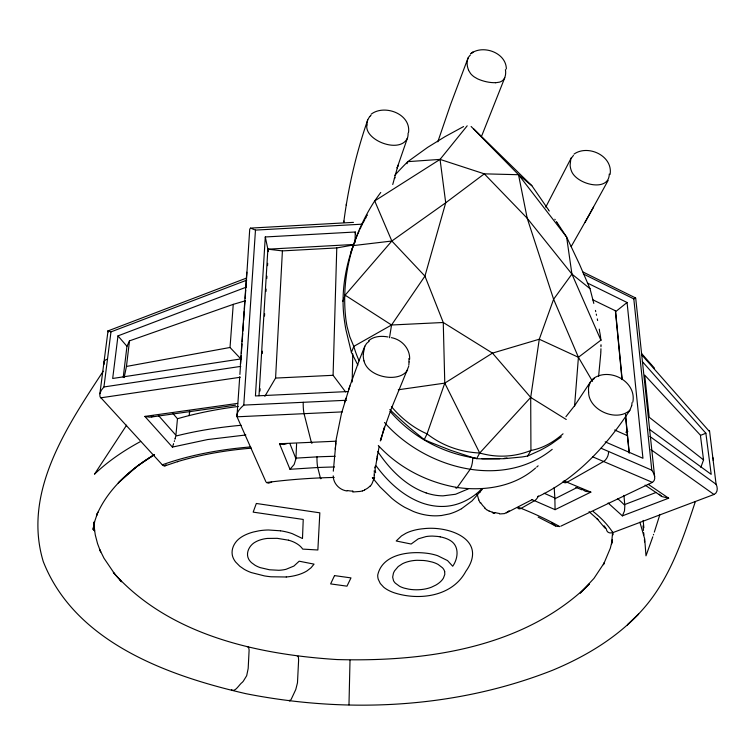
<?xml version="1.0" encoding="UTF-8"?>
<svg xmlns="http://www.w3.org/2000/svg" width="755" height="755" viewBox="0 0 755 755"><rect width="100%" height="100%" fill="white"/><g stroke="black" fill="none" stroke-linecap="round" stroke-linejoin="round"><path stroke-width="1.13" d="M612.626 532.199L611.541 544.1L612.428 539.636L610.342 548.177L603.396 564.721L604.472 562.551L593.987 578.358L580.284 593.119L589.372 584.002C523.791 648.3 425.178 661.993 337.089 659.559C256.917 654.443 168.827 635.059 113.335 572.479L121.48 581.794L120.007 580.151M348.98 704.868L350.009 660.276M600.989 345.299L600.989 344.733M374.244 473.338L374.197 475.112M600.98 345.875L600.971 346.734M554.878 498.895L555.085 509.672L590.854 492.118L563.825 480.907M352.179 381.983L352.755 353.859M355.048 242.544L355.265 232.002L265.288 236.966L255.426 395.941L348.451 391.524M600.942 348.734L600.923 349.641M295.941 458.719L296.583 443.997M600.904 350.311L600.886 350.981M345.592 391.93L333.087 375.301L336.777 247.933L353.67 244.913M600.867 351.651L600.848 352.321M600.82 352.991L598.611 376.311M408.568 132.352C410.89 113.675 384.219 104.011 371.092 114.25M357.879 365.08L351.396 352.425L345.884 329.624A142.214 51.548 63.7 0 1 344.242 319.082C340.382 290.515 346.29 261.173 357.436 234.824M467.194 125.811L440.052 159.399L374.707 200.934C352.708 234.682 341.468 275.5 345.497 315.769A149.537 110.022 -43.5 0 0 347.073 326.547L349.82 336.805L353.793 346.385A123.546 107.559 -54.3 0 0 359.116 360.824M632.841 402.085C636.824 381.058 608.69 366.798 592.817 378.944M264.845 396.337L275.575 378.076L282.417 250.896L336.777 247.933M259.003 395.771L267.874 249.178L353.529 244.497M259.984 391.043L260.126 388.693M262.249 353.538L262.391 351.198M264.505 316.043L264.646 313.702M265.986 291.439L266.128 289.089M266.77 278.548L266.902 276.207M267.544 265.656L267.685 263.316M610.087 174.433C613.249 155.879 587.956 144.158 574.017 154.114M239.722 376.773L236.957 416.59C236.372 411.862 240.59 408.03 243.78 405.095L255.473 230.105L250.556 228.104L353.463 222.366M240.335 365.278L246.8 272.225M239.882 374.433L240.458 366.232M240.619 363.891L241.185 355.69M241.345 353.349L241.996 343.978M242.157 341.637L242.732 333.446M242.893 331.096L243.459 322.904M243.629 320.564L244.271 311.192M244.441 308.852L245.007 300.65M245.167 298.31L245.734 290.109M245.904 287.768L246.47 279.567M246.63 277.227L249.726 229.18L250.518 228.123M241.232 359.333L230.03 347.479L233.248 304.359L245.469 300.754M107.965 331.077L108.343 331.992M479.859 492.562L479.991 491.354M574.546 406.294L578.424 357.285L553.613 299.244L527.207 218.252L518.525 174.716L471.12 126.491M408.814 365.175L409.068 361.938M333.304 471.195L336.249 439.051L341.486 413.4L349.914 385.937L359.739 358.908L364.807 346.243L366.656 343.374L369.204 341.213M189.194 415.618L189.609 411.06M172.942 413.532L177.472 418.732L175.915 435.239L158.38 415.41M335.22 449.14L335.456 446.771M335.579 445.308L335.805 442.921M363.231 354.133L364.807 346.243M352.906 491.109L352.783 492.005L359.38 491.477M108.012 330.954L99.802 394.327L100.047 396.809L162.306 464.825A273.433 125.859 8.3 0 1 250.651 446.922M123.235 377.255L126.953 346.3L129.501 340.864L233.248 304.359M124.16 377.585L126.453 366.449L129.501 340.864M246.3 287.145L117.978 335.881L112.684 378.472L241.289 358.87M99.915 393.666L101.302 390.269L103.945 386.956L110.976 331.879L246.781 280.143M343.94 221.017L343.742 222.404C348.178 187.514 356.218 153.114 367.732 119.875M346.234 205.162L346.441 203.737M389.778 409.597L400.424 419.525A97.782 20.074 39.2 0 0 412.843 430.35L424.244 439.618A89.062 19.101 21.3 0 0 431.114 442.609L450.622 450.282L470.308 456.813A98.584 21.027 21.2 0 0 476.632 458.662A98.414 28.02 4.5 0 0 483.644 458.917L503.962 458.7L521.865 456.992A88.939 25.472 4.5 0 0 527.641 456.029L530.935 450.452L530.699 397.423L539.278 339.231L553.613 299.244L571.922 274.074L566.627 237.061L558.407 224.575M389.514 337.749L391.543 324.999L424.942 276.113L445.714 202.784L440.052 159.399L407.813 161.645A325.15 136.419 -21.8 0 0 394.78 175.349M375.443 467.77L376.943 458.521M376.575 460.729L377.538 454.906M377.17 457.115L379.114 446.715M631.671 405.746L629.887 410.201C606.671 445.676 576.65 478.5 537.749 496.781M588.881 385.824L590.759 381.435L594.515 378.359M392.742 184.503L398.027 165.241L397.13 167.978L407.417 138.137M380.728 440.269L384.54 427.179L380.35 440.929L381.568 437.003M175.132 438.617L175.773 436.079A298.574 138.882 8.2 0 1 241.119 425.282M175.113 438.702L174.971 439.193M383.323 431.086L391.458 408.323L408.729 366.25M174.518 440.76L174.301 441.477M659.936 514.41L654.321 532.152M344.733 402.075L345.979 398.225M348.678 389.74L349.914 385.937M437.815 141.836L450.593 104.464L468.109 57.852M653.613 534.323L653.405 534.946M173.603 443.647L173.414 444.223M652.801 536.796L645.987 555.84L644.723 539.004L639.9 522.205M695.364 501.547C683.464 537.475 671.308 574.498 647.11 604.34C622.394 634.493 588.268 655.397 552.603 670.242C455.727 708.445 347.508 713.777 245.856 693.666C167.818 675.753 74.962 642.392 43.243 561.494C22.357 492.156 66.997 426.471 103.199 371.186M173.31 444.544L172.385 447.092L144.866 416.411L237.636 403.387M374.707 200.934L391.845 241.024L424.942 276.113L443.26 322.498L444.78 383.125L427.066 433.88L424.244 439.618M407.351 138.316C399.565 154.171 364.136 140.09 366.892 124.953M700.848 467.364L703.547 459.918L700.395 435.173L644.713 375.112L649.196 417.251L703.547 459.918M351.037 251.83L353.331 245.592L391.845 241.024L445.714 202.784L484.314 173.848L518.525 174.716L531.869 185.721L548.498 209.824M342.817 301.33L345.129 295.177L391.845 241.024M481.888 135.456L504.793 77.689M407.002 163.741L407.813 161.645L427.698 147.329L444.959 136.693L463.589 126.557M351.396 352.425L353.793 346.385L391.543 324.999L443.26 322.498L492.468 353.113L530.699 397.423L566.25 419.506M357.719 234.182L359.135 231.002M360.012 229.124L361.192 226.66M571.403 157.587L545.742 207.153M361.796 225.452L362.4 224.244M363.013 223.055L364.259 220.705M608.124 180.436L585.002 222.451M364.571 220.13L364.891 219.545M476.632 458.662L479.708 453.028L530.699 397.423M593.572 207.125L571.186 246.555M365.524 218.403L365.845 217.836M366.166 217.27L366.486 216.704M367.138 215.581L367.459 215.024M504.51 78.265L502.953 80.247A14.524 9.541 23.6 0 1 499.451 82.153L495.44 82.776M407.662 369.875C399.621 383.38 367.978 377.613 363.995 360.89M590.759 381.435L574.961 405.218L565.901 416.713M126.604 425.169L94.479 474.206C108.182 461.107 124.037 450.442 140.675 441.448M482.351 489.183L472.064 500.886L461.494 508.747M608.105 502.981L622.375 515.873L624.479 510.965L624.866 505.425A298.999 127.51 -3.8 0 0 617.618 498.611M629.887 410.201C616.59 422.526 588.664 410.078 588.589 392.175M622.375 515.873L668.666 498.196L648.252 484.323M297.31 656.548L298.329 656.322L298.621 659.983L297.479 682.775L295.771 689.532L291.421 698.828A63.864 10.768 -82.3 0 1 290.939 699.668L289.778 701.027L289.24 700.187M369.497 116.817L367.76 119.79A30.634 20.857 21.5 0 0 366.949 124.962M509.059 510.691L508.426 511.38M394.346 178.557L395.158 177.708M369.733 116.563L370.224 116.081M481.954 488.683C471.545 499.433 457.002 506.567 441.873 506.454A46.536 34.315 24.2 0 1 436.088 506.152A47.612 35.089 24.1 0 1 422.47 503.123C403.463 496.337 388.089 482.039 376.273 466.033M508.257 511.541L504.453 513.617L499.546 513.957M536.692 467.081L538.126 465.826M563.051 433.814C553.915 441.835 543.024 448.31 530.935 450.452A95.498 87.316 -86.9 0 1 524.319 452.783C511.984 456.605 498.696 457.143 486.06 454.548A106.323 97.121 -87.6 0 1 479.708 453.028A106.474 105.681 88.4 0 1 472.668 452.434C458.681 450.81 445.054 446.026 433.276 438.296A95.621 94.922 89.9 0 1 427.066 433.88C413.193 427.849 401.141 418.119 391.43 406.596M709.53 430.85L716.089 484.276C717.845 487.532 717.939 492.845 713.985 494.478L612.852 532.615A273.735 115.138 -3.9 0 0 593.251 511.579M573.46 155.436L570.827 158.786L570.119 165.081A29.823 19.838 26.7 0 0 571.271 170.536C575.81 184.446 609.125 192.78 609.276 174.046M535.597 468.015C514.4 486.815 484.521 491.316 457.256 487.503A7.786 1.972 -81.2 0 1 455.548 487.362M552.207 449.338C501.782 490.174 424.367 467.741 384.493 422.479M370.478 115.855L371.007 115.439M622.148 379.34L615.627 311.655L627.075 302.5L587.381 283.012M471.299 53.303L472.989 52.067L470.809 53.652C482.728 44.356 506.209 52.557 506.35 68.998M561.39 436.805L551.537 443.836A97.386 40.185 -12.2 0 1 539.598 450.593L527.641 456.029M398.291 389.769L444.78 383.125L492.468 353.113L539.278 339.231L578.424 357.285L600.989 340.09L600.782 338.618M368.61 340.76C373.867 336.107 381.445 335.748 388.042 336.966M335.937 441.203L279.501 443.751L289.986 469.289L294.129 464.533L295.941 458.757L290.043 443.959M287.004 443.6L283.738 444.535L279.501 443.751M709.124 431.133L641.608 354.699M153.624 455.152C140.723 462.891 128.775 472.215 118.242 482.964L137.231 466.184L154.464 454.614C130.304 469.346 107.597 489.089 96.461 515.722L97.801 512.22L94.875 520.884L93.035 529.557L94.422 521.639L93.658 530.246L94.271 521.998L94.526 530.765L94.064 526.358L95.29 534.965L97.537 543.6L100.689 551.962L99.849 549.838L103.982 558.209L114.845 574.206M583.332 273.971L633.804 298.876L635.521 298.008M271.687 482.067L268.525 483.181L266.402 482.53A270.696 109.985 0.3 0 1 320.375 477.887A270.696 109.985 0.3 0 1 334.201 477.434M652.65 482.237C656.652 479.34 654.141 473.394 651.791 470.176L633.804 298.876M468.175 488.929L455.567 494.261L442.996 495.856A41.714 29.823 23.2 0 1 426.15 492.93M506.322 512.9L532.247 499.593M153.69 416.269L149.698 417.166L144.866 416.411M577.037 487.541L554.878 498.762L554.198 487.437M560.852 526.15L652.386 482.379L592.826 456.888M625.819 432.228L627.877 431.379M700.621 435.324L705.868 433.228L711.201 474.357L649.064 429.095M656.189 492.42L624.762 504.538L623.913 495.374M108.173 330.832L246.791 277.972M364.665 490.146L362.419 490.882M164.854 465.901L177.953 461.494L177.444 461.654C201.519 454.444 226.424 450.216 251.443 448.159M247.178 646.742L248.508 647.035L249.122 649.942L248.178 668.477L246.677 675.716L243.336 681.152A64.76 21.272 -75.4 0 1 242.383 682.256C239.373 684.143 234.899 693.062 231.398 689.626M172.385 447.092L207.578 439.561L245.856 434.974M708.936 430.727L709.464 430.614M126.453 366.449L230.03 347.479M151.302 417.024L235.569 405.171M103.945 386.956L240.807 366.373M100.689 397.838L240.25 377.264M108.239 330.822L110.976 331.879M441.09 515.59L449.338 513.947A67.912 49.396 22.6 0 0 461.465 508.719M506.983 458.002L504.104 458.342M289.986 469.289L317.742 467.515A289.92 117.988 0.3 0 1 334.559 466.977M295.96 458.125L316.987 456.879A295.837 121.989 0.3 0 1 335.097 456.303M286.249 576.99L271.073 576.782A58.163 30.502 2.6 0 1 264.439 575.905L251.226 572.554A37.873 19.668 2.7 0 1 244.186 569.289L239.835 566.278L235.664 562.05A46.253 24.084 2.6 0 1 232.266 554.868C231.124 548.319 234.833 541.75 240.071 538.004A39.128 20.442 2.7 0 1 246.819 534.247L248.414 533.606A42.997 22.433 2.7 0 1 253.557 531.973L258.956 530.822A36.013 18.847 2.7 0 1 268.402 529.991L280.454 530.803M499.716 458.729L481.85 458.672M255.473 230.105L362.277 224.169M275.575 378.076L333.087 375.301M243.78 405.095L346.611 400.254M342.43 411.89L237.042 416.798L265.92 481.832M590.854 492.118L585.399 491.307L581.473 488.891M668.666 498.196L662.041 496.582L645.063 485.106M374.848 467.317L375.631 472.743M475.773 458.143C442.779 453.481 411.796 436.645 390.052 411.343M267.874 249.178L282.417 250.896M374.074 478.576L372.583 478.123M373.923 478.557L373.97 478.566A30.502 25.991 -0.1 0 0 374.272 475.112M347.121 490.995C339.552 490.061 333.257 483.549 333.21 475.839M288.495 540.184L277.189 538.324L267.195 538.438A23.631 12.344 2.7 0 0 261.022 539.674A25 13.052 2.7 0 0 255.794 541.807C249.726 544.789 245.224 552.764 248.716 559.21A28.228 14.675 2.6 0 0 251.623 562.758L254.982 565.212A24.632 12.788 2.7 0 0 260.23 567.628L269.516 569.78L278.784 570.28A22.518 11.684 2.6 0 0 286.051 569.298L293.921 566.052L299.169 561.201L314.061 564.127L311.032 567.779L307.058 570.846A36.391 18.884 2.6 0 1 299.339 574.395A38.241 19.857 2.6 0 1 296.29 575.291A36.636 19.007 2.6 0 1 286.249 576.99M391.383 337.655C401.66 339.495 410.135 348.584 409.644 359.248M440.052 159.399L484.314 173.848L527.207 218.252L571.922 274.074L590.004 288.684L593.808 303.416M426.15 492.93C405.586 485.739 389.655 469.308 377.783 451.584M372.894 478.255L380.029 486.909L391.741 498.243A67.695 48.99 24 0 0 404.708 507.313L413.334 511.446A46.64 34.315 23.7 0 0 441.062 515.523M575.867 487.343L581.794 489.797M544.223 493.27L554.868 497.989M601.103 448.253L651.791 470.176M605.17 441.845L642.949 458.285L627.075 302.5M614.664 430.001L627.396 435.626L629.17 452.981M489.212 511.059L494.846 513.089A7.154 3.426 -74.8 0 1 492.298 512.267M555.085 509.672L534.568 500.707A289.769 122.178 4.7 0 0 531.85 499.621M592.609 299.697L615.382 310.749L615.627 311.655M538.164 517.09L555.906 526.159L559.719 526.584A270.573 113.901 4.7 0 0 521.101 508.36A270.564 113.892 4.7 0 0 518.43 507.303M582.964 271.97L635.701 298.008L654.623 476.603M555.378 525.905L551.66 522.809M345.129 295.177L391.543 324.999M486.635 509.634L484.738 508.285M661.229 496.073L659.247 494.176M650.933 449.612L713.985 494.478M649.895 436.456L716.089 484.276M589.042 511.654L597.894 519.534L596.969 518.591L604.915 528.038M189.665 411.107L190.373 411.768M473.876 129.011L531.869 185.721M378.293 445.488C398.951 467.921 427.321 482.36 457.256 487.503L470.176 469.308A7.975 2.057 -81 0 0 472.715 457.785M642.316 361.541L705.868 433.228M641.476 353.416L654.519 368.214M117.978 335.881L126.953 346.3M518.525 174.716L566.627 237.061L579.51 264.316L590.004 288.684M548.772 210.23L549.31 211.032M554.84 219.233L555.236 219.828M556.435 221.611L556.831 222.206M556.963 222.404L557.624 223.395M557.879 223.791L558.275 224.377M605.878 528.424L605.661 528.085A266.987 112.486 -4 0 0 604.123 525.82M606.18 528.896L606.35 529.17A6.88 5.143 -49.8 0 0 612.843 532.52M578.424 357.285L592.533 381.369M444.78 383.125L479.708 453.028M468.477 70.149L470.563 73.537A14.543 9.56 23.4 0 0 474.3 76.953L477.537 78.841A30.304 19.819 23.4 0 0 495.412 82.691M571.922 274.074L600.989 340.382M478.755 499.895L477.707 496.186A36.551 21.971 59.8 0 1 477.32 494.383M595.459 310.428L595.733 311.655M596.271 314.089L596.535 315.307M265.288 236.966L268.393 251.594M597.299 318.921L597.62 320.516M444.686 571.648L444.799 574.404L443.449 578.066A35.947 18.46 -0.1 0 1 435.795 585.116L431.577 587.145A24.453 12.505 -0.3 0 1 423.64 589.259A24.924 12.741 -0.3 0 1 408.71 589.155L404.246 588.136A21.395 10.929 -0.2 0 1 399.584 586.276L395.337 583.162A25.047 12.807 -0.3 0 1 393.506 580.633L392.657 577.131L393.421 573.234A49.453 25.255 -0.8 0 1 394.639 570.761L398.225 566.533L402.377 563.796A23.83 12.24 -0.3 0 1 405.369 562.494A24.49 12.571 -0.3 0 1 408.7 561.475L409.842 561.201A22.31 11.467 -0.3 0 1 417.09 560.295L423.583 560.493A31.181 15.959 -0.3 0 1 427.575 561.022L432.322 562.088A24 12.325 -0.3 0 1 438.174 564.476L442.487 567.788A24.707 12.684 -0.3 0 1 444.686 571.648M599.253 329.142L599.593 331.067M599.725 331.832L599.847 332.596M599.97 333.361L600.093 334.116M600.216 334.871L600.669 337.872M355.265 232.002L355.586 234.239M612.541 532.86L612.796 535.021L612.758 532.936M643.137 520.422L643.864 527.726M643.015 525.886L643.468 530.444M643.694 532.737L643.921 535.031M644.383 539.627L644.61 541.93M625.517 414.353L629.226 452.868M615.382 310.749L622.007 379.605M625.489 415.779L627.396 435.626M375.273 467.288L375.216 466.241M280.454 530.793A37.712 19.715 2.7 0 1 292.232 533.643L302.481 538.523L303.236 519.449L253.17 512.135L256.332 503.472L319.837 512.824L317.864 549.989L302.698 549.102A28.756 14.996 2.6 0 0 295.271 542.798A24.717 12.91 2.6 0 0 288.495 540.184M440.203 536.852A24.235 12.731 -0.6 0 1 450.631 540.731C459.568 546.394 458.125 558.606 452.707 566.241L447.517 560.569L437.598 555.68A36.986 19.017 -0.3 0 0 429.538 553.651C411.324 550.688 382.587 553.255 377.745 574.951A47.867 24.509 -0.4 0 0 378.274 579.312L380.275 583.492L383.653 587.154A35.589 18.186 -0.2 0 0 388.381 590.278A36.693 18.762 -0.2 0 0 394.299 592.817C419.242 600.867 452.311 596.582 465.797 571.393C488.476 539.702 449.036 525.574 423.602 528.689A32.984 17.384 -0.6 0 0 414.136 530.274A32.871 17.327 -0.5 0 0 405.973 533.247L401.49 535.927L396.196 540.986L411.135 544.025L418.308 538.834L426.056 536.569A20.649 10.872 -0.6 0 1 432.653 536.088L437.211 536.399A26.689 14.005 -0.6 0 1 440.193 536.862M608.549 451.471A7.503 4.275 -66 0 1 603.594 461.494L567.062 482.247A7.305 4.068 -66.9 0 1 563.098 481.501M538.315 495.978A7.135 3.888 -67.7 0 1 534.568 500.707L521.101 508.36A7.069 3.813 -68 0 1 517.656 507.888M712.569 457.407A6.795 3.737 -7.1 0 1 713.116 460.229M374.763 200.915A325.15 136.419 -21.8 0 1 380.756 192.478M363.967 360.89A33.994 25.83 23.7 0 1 363.287 354.142M408.851 358.55A34.069 25.925 23 0 1 409.012 361.928M352.745 491.146A32.644 26.916 1.4 0 1 347.253 490.505M374.225 470.743A30.342 25.462 19.7 0 1 374.32 472.46M373.763 478.576A37.297 30.474 -21.2 0 1 373.357 480.265L371.998 483.653A16.327 14.071 -3.8 0 1 370.11 486.314M369.893 486.163A14.996 13.061 -1.3 0 1 364.505 489.844M362.438 490.929A23.707 20.545 3.2 0 1 359.389 491.533M505.416 69.63A30.455 20.008 23.2 0 1 504.463 78.246M468.581 70.149A30.37 19.913 23.7 0 1 468.459 57.295L470.006 55.332A14.468 9.485 23.3 0 1 470.497 54.936M408.087 133.031A30.738 20.961 21 0 1 407.417 138.24M631.982 402.67A33.248 24.386 30.6 0 1 631.699 405.756M588.655 392.185A33.173 24.217 31.1 0 1 588.853 385.814M499.433 513.457A32.116 22.565 46.5 0 1 494.818 512.494M476.547 494.251A29.936 21.669 49.8 0 1 476.481 493.779M480.284 503.009A16.072 11.552 53.1 0 1 478.793 499.885M485.012 507.841A14.77 10.881 52.6 0 1 480.803 502.783M489.193 511.126A23.329 17.516 49.6 0 1 486.616 509.701M177.472 418.732A295.29 143.422 6.6 0 1 238.259 406.454M166.006 464.712A7.276 3.199 76 0 1 162.316 464.731M104.36 364.127A7.286 4.379 7.9 0 1 107.503 359.087M303.227 402.292A7.786 0.934 87.2 0 0 304.057 413.674L311.334 442.317A7.55 0.878 87.3 0 0 312.06 442.892M316.987 456.879A7.333 0.831 87.4 0 0 317.742 467.515L320.375 477.887A7.248 0.812 87.5 0 0 321.045 478.311M372.347 477.67A270.696 109.985 0.3 0 1 374.65 477.755M334.522 575.603L330.633 583.908L346.97 586.163L350.981 577.896L334.522 575.603M638.588 614.041L627.481 624.866L638.588 614.041"/></g></svg>
